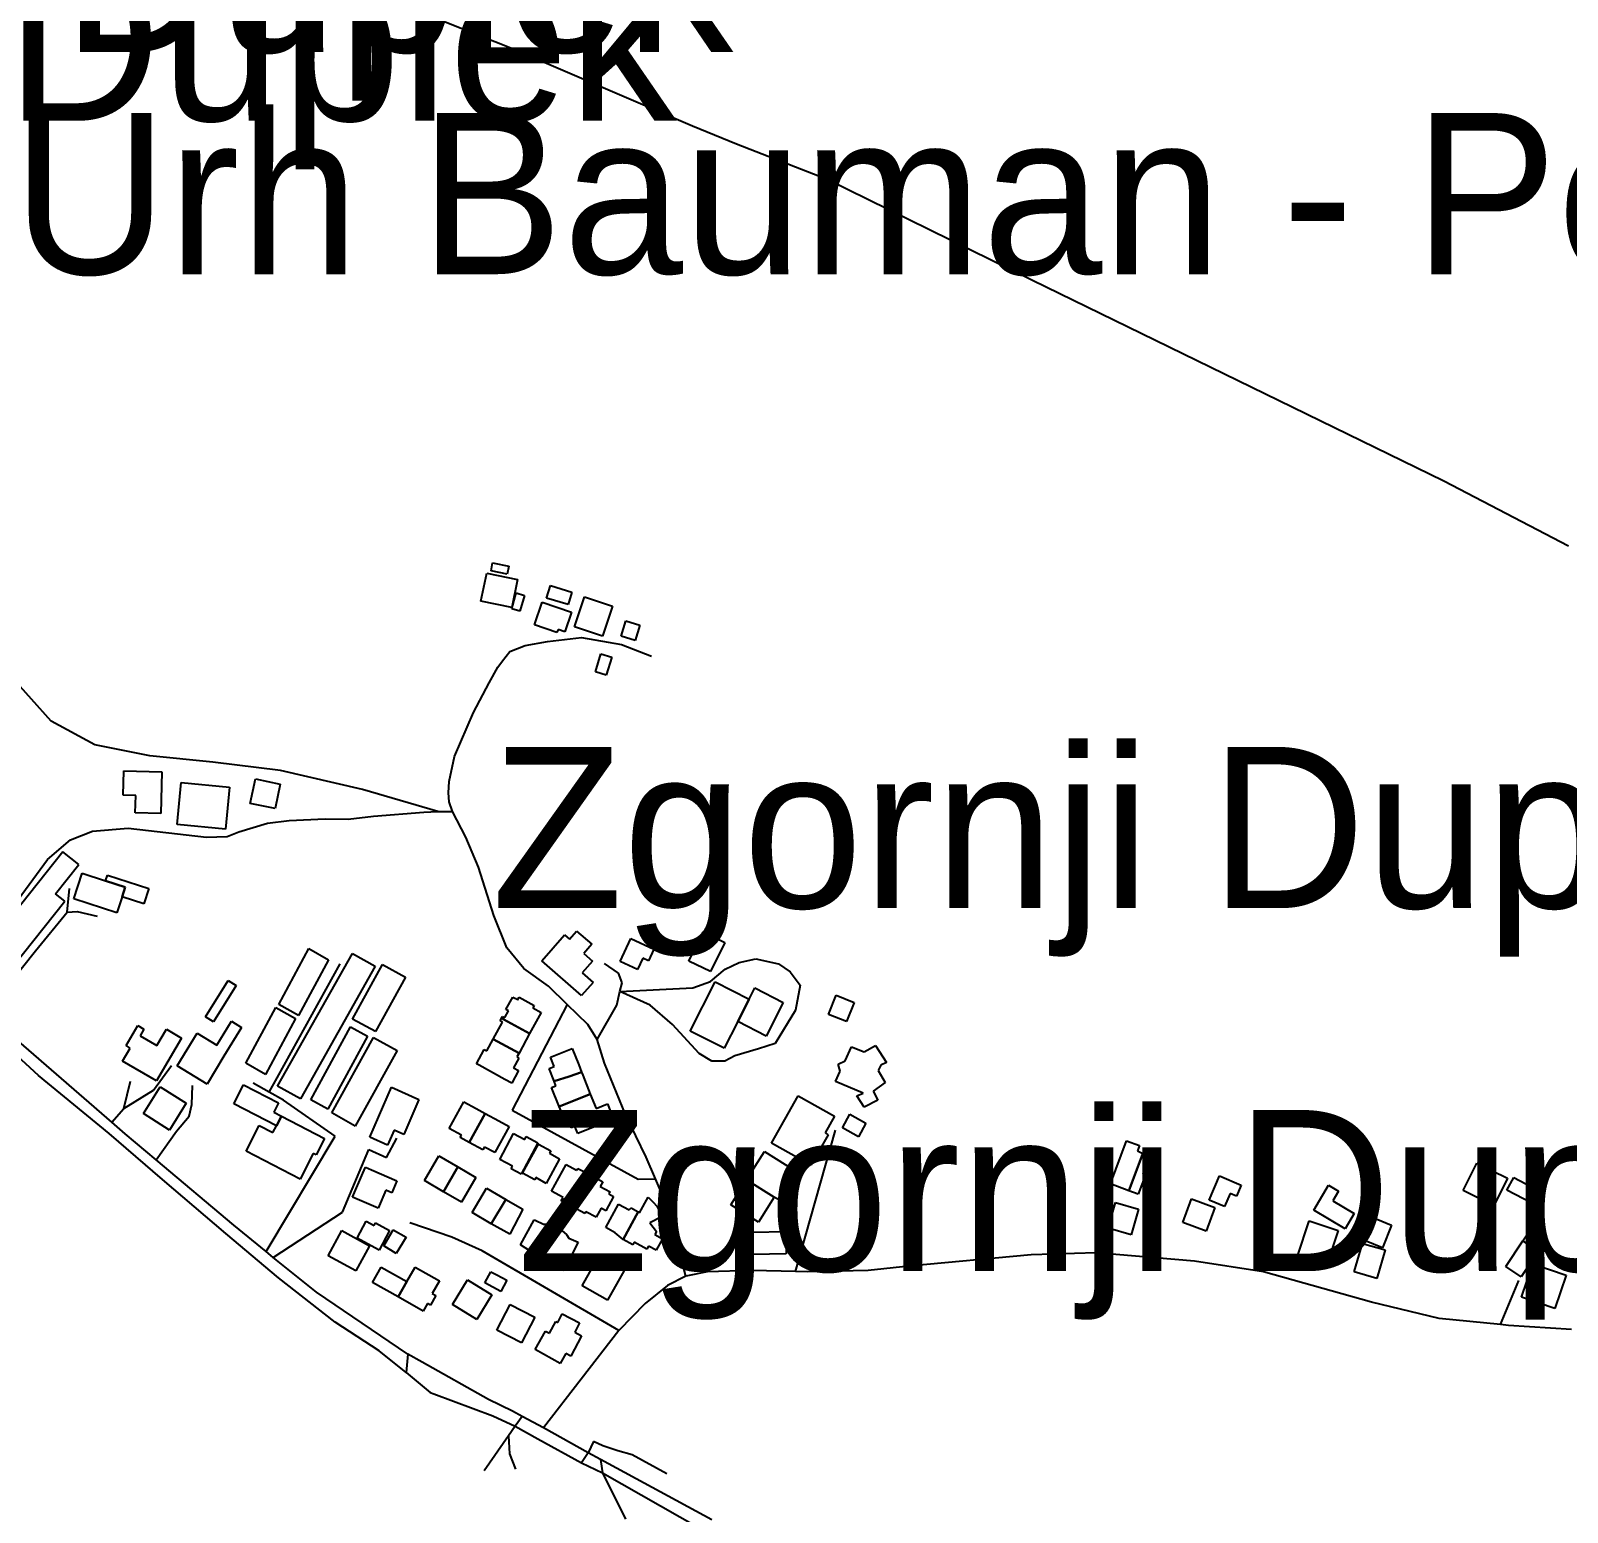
# Model space of a CAD drawing. Extents: x -8864 to 13231, y -7697 to 8949.
# Drawn here: x 2701 to 3292, y 3156 to 3726 of the extents above; entities that cross this region are included whole.
import ezdxf

# ---------------------------------------------------------------- set-up
doc = ezdxf.new("R2010")
doc.units = 0
for name, color, linetype in [('OSM_BUILDING_HOUSE', 9, 'CONTINUOUS'), ('OSM_BUILDING_YES', 9, 'CONTINUOUS'), ('OSM_HIGHWAY_CYCLEWAY', 8, 'CONTINUOUS'), ('OSM_HIGHWAY_FOOTWAY', 8, 'CONTINUOUS'), ('OSM_HIGHWAY_PATH', 8, 'CONTINUOUS'), ('OSM_HIGHWAY_RESIDENTIAL', 8, 'CONTINUOUS'), ('OSM_HIGHWAY_SERVICE', 8, 'CONTINUOUS'), ('OSM_HIGHWAY_TERTIARY', 8, 'CONTINUOUS'), ('OSM_HIGHWAY_TRACK', 8, 'CONTINUOUS'), ('OSM_HIGHWAY_UNCLASSIFIED', 8, 'CONTINUOUS'), ('OSM_LABELS', 8, 'CONTINUOUS')]:
    doc.layers.add(name, color=color, linetype=linetype)

msp = doc.modelspace()

# ---------------------------------------------------------------- linework, layer by layer
at = {"layer": 'OSM_BUILDING_HOUSE'}
for p, q in [((2873.867085, 3506.676565), (2876.102919, 3517.473593)), ((2876.102919, 3517.473593), (2887.94825, 3515.027304)), ((2887.94825, 3515.027304), (2885.720072, 3504.230277)), ((2909.893122, 3496.813575), (2913.775205, 3508.344489)), ((2913.775205, 3508.344489), (2924.517932, 3504.730654)), ((2885.720072, 3504.230277), (2873.867085, 3506.676565)), ((2924.517932, 3504.730654), (2920.635849, 3493.19974)), ((2920.635849, 3493.19974), (2909.893122, 3496.813575)), ((2736.156503, 3431.942455), (2736.432154, 3441.338426)), ((2736.432154, 3441.338426), (2751.056964, 3440.904766)), ((2751.056964, 3440.904766), (2750.597546, 3424.914936)), ((2756.914545, 3420.611692), (2758.445939, 3436.812793)), ((2758.445939, 3436.812793), (2777.037059, 3435.055913)), ((2785.076876, 3428.751161), (2787.044717, 3438.224968)), ((2787.044717, 3438.224968), (2796.615928, 3436.234579)), ((2740.965079, 3431.809021), (2736.156503, 3431.942455)), ((2740.773655, 3425.204042), (2740.965079, 3431.809021)), ((2777.037059, 3435.055913), (2775.505665, 3418.854812)), ((2796.615928, 3436.234579), (2794.655744, 3426.771891)), ((2750.597546, 3424.914936), (2740.773655, 3425.204042)), ((2794.655744, 3426.771891), (2785.076876, 3428.751161)), ((2775.505665, 3418.854812), (2756.914545, 3420.611692)), ((3251.998826, 3279.694361), (3257.259163, 3290.302357)), ((3257.259163, 3290.302357), (3269.027924, 3284.475743)), ((3269.027924, 3284.475743), (3263.767587, 3273.867747)), ((3263.767587, 3273.867747), (3251.998826, 3279.694361)), ((3188.147364, 3254.486472), (3192.642005, 3268.007775)), ((3192.642005, 3268.007775), (3203.859464, 3264.282745)), ((3203.859464, 3264.282745), (3199.364823, 3250.761441)), ((3210.038638, 3248.426348), (3213.177995, 3259.401287)), ((3213.177995, 3259.401287), (3221.922253, 3256.899401)), ((3199.364823, 3250.761441), (3188.147364, 3254.486472)), ((3221.922253, 3256.899401), (3218.775239, 3245.924462)), ((3218.775239, 3245.924462), (3210.038638, 3248.426348)), ((3274.387802, 3238.663433), (3278.81353, 3251.517567)), ((3278.81353, 3251.517567), (3291.623639, 3247.114248)), ((3291.623639, 3247.114248), (3287.197911, 3234.260114)), ((3287.197911, 3234.260114), (3274.387802, 3238.663433))]:
    msp.add_line(p, q, dxfattribs=at)
at = {"layer": 'OSM_BUILDING_YES'}
for p, q in [((2877.749168, 3518.296435), (2878.361725, 3521.365415)), ((2878.361725, 3521.365415), (2884.540899, 3520.142271)), ((2884.540899, 3520.142271), (2883.928341, 3517.073291)), ((2883.928341, 3517.073291), (2877.749168, 3518.296435)), ((2885.788985, 3503.674302), (2887.419919, 3509.86786)), ((2887.419919, 3509.86786), (2890.620532, 3508.855986)), ((2890.620532, 3508.855986), (2888.821144, 3502.773623)), ((2899.096796, 3507.855231), (2900.574591, 3512.692211)), ((2907.37398, 3505.297748), (2899.096796, 3507.855231)), ((2900.574591, 3512.692211), (2908.851774, 3510.145847)), ((2908.851774, 3510.145847), (2907.37398, 3505.297748)), ((2888.821144, 3502.773623), (2885.788985, 3503.674302)), ((2894.502615, 3497.491864), (2897.427577, 3506.254024)), ((2897.427577, 3506.254024), (2908.713949, 3502.451158)), ((2908.713949, 3502.451158), (2906.164178, 3494.867664)), ((2903.132019, 3494.600796), (2894.502615, 3497.491864)), ((2927.879342, 3493.155262), (2929.648101, 3499.048593)), ((2929.648101, 3499.048593), (2934.992666, 3497.425147)), ((2934.992666, 3497.425147), (2933.216249, 3491.542936)), ((2903.522524, 3495.768343), (2903.132019, 3494.600796)), ((2906.164178, 3494.867664), (2903.522524, 3495.768343)), ((2933.216249, 3491.542936), (2927.879342, 3493.155262)), ((2917.932939, 3479.411569), (2920.038606, 3486.372372)), ((2920.038606, 3486.372372), (2924.181026, 3485.126988)), ((2924.181026, 3485.126988), (2922.083016, 3478.155066)), ((2922.083016, 3478.155066), (2917.932939, 3479.411569)), ((2712.902289, 3410.170488), (2684.081459, 3373.887584)), ((2719.066149, 3405.277912), (2712.902289, 3410.170488)), ((2710.084524, 3393.969387), (2719.066149, 3405.277912)), ((2717.098308, 3391.990118), (2720.337206, 3401.942064)), ((2720.337206, 3401.942064), (2729.372429, 3399.006518)), ((2729.372429, 3399.006518), (2730.084527, 3401.197058)), ((2730.084527, 3401.197058), (2746.003365, 3396.026494)), ((2729.372429, 3399.006518), (2736.914543, 3396.560229)), ((2736.914543, 3396.560229), (2729.372429, 3399.006518)), ((2736.914543, 3396.560229), (2735.712399, 3392.868558)), ((2735.712399, 3392.868558), (2736.914543, 3396.560229)), ((2746.003365, 3396.026494), (2744.096779, 3390.155402)), ((2693.805809, 3366.170656), (2713.652672, 3391.145036)), ((2713.652672, 3391.145036), (2710.084524, 3393.969387)), ((2733.675645, 3386.597164), (2717.098308, 3391.990118)), ((2735.712399, 3392.868558), (2733.675645, 3386.597164)), ((2744.096779, 3390.155402), (2735.712399, 3392.868558)), ((2897.312723, 3368.183284), (2905.988068, 3378.146349)), ((2905.988068, 3378.146349), (2907.909967, 3376.467306)), ((2907.909967, 3376.467306), (2910.68179, 3379.647481)), ((2910.68179, 3379.647481), (2916.554685, 3374.543634)), ((2953.936006, 3368.083209), (2959.380111, 3379.325016)), ((2959.380111, 3379.325016), (2967.695579, 3375.27752)), ((2796.07994, 3351.40397), (2807.657276, 3372.909068)), ((2807.657276, 3372.909068), (2815.230018, 3368.605825)), ((2916.554685, 3374.543634), (2913.445956, 3370.963157)), ((2927.458208, 3367.938655), (2931.501088, 3376.734174)), ((2931.501088, 3376.734174), (2940.421456, 3372.608842)), ((2940.421456, 3372.608842), (2938.384703, 3368.172165)), ((2967.695579, 3375.27752), (2962.251474, 3364.035713)), ((2795.582237, 3319.935805), (2824.357125, 3371.029874)), ((2815.230018, 3368.605825), (2803.645025, 3347.100726)), ((2833.162639, 3366.07058), (2804.387751, 3314.976512)), ((2824.357125, 3371.029874), (2833.162639, 3366.07058)), ((2824.403067, 3345.755267), (2835.972747, 3366.759989)), ((2835.972747, 3366.759989), (2844.785918, 3361.91189)), ((2912.619003, 3354.862132), (2897.312723, 3368.183284)), ((2916.76908, 3368.072089), (2912.810427, 3363.535336)), ((2913.445956, 3370.963157), (2916.76908, 3368.072089)), ((2934.119771, 3364.858556), (2927.458208, 3367.938655)), ((2936.125897, 3369.206277), (2934.119771, 3364.858556)), ((2938.384703, 3368.172165), (2936.125897, 3369.206277)), ((2962.251474, 3364.035713), (2953.936006, 3368.083209)), ((2767.886981, 3346.667066), (2776.592954, 3360.59979)), ((2776.592954, 3360.59979), (2779.655742, 3358.687237)), ((2844.785918, 3361.91189), (2833.223895, 3340.907168)), ((2916.998789, 3359.888142), (2912.619003, 3354.862132)), ((2912.810427, 3363.535336), (2916.998789, 3359.888142)), ((2954.426052, 3341.151797), (2964.012577, 3360.110532)), ((2964.012577, 3360.110532), (2977.128964, 3353.427717)), ((2779.655742, 3358.687237), (2770.949769, 3344.743393)), ((2883.484237, 3349.4247), (2886.102921, 3354.23944)), ((2886.102921, 3354.23944), (2887.098326, 3353.694585)), ((2887.978878, 3353.205327), (2888.514866, 3354.194962)), ((2888.514866, 3354.194962), (2894.36479, 3351.003668)), ((2977.128964, 3353.427717), (2979.234631, 3357.7532)), ((2979.234631, 3357.7532), (2990.253009, 3352.148976)), ((3007.672612, 3347.567745), (3010.635859, 3354.951088)), ((3010.635859, 3354.951088), (3017.565416, 3352.171215)), ((2783.377029, 3328.731324), (2794.954365, 3350.236423)), ((2794.954365, 3350.236423), (2802.527107, 3345.933179)), ((2803.645025, 3347.100726), (2796.07994, 3351.40397)), ((2883.078418, 3346.300122), (2884.4873, 3348.890964)), ((2884.4873, 3348.890964), (2883.484237, 3349.4247)), ((2887.098326, 3353.694585), (2887.978878, 3353.205327)), ((2897.021758, 3348.279392), (2892.611344, 3340.151043)), ((2894.36479, 3351.003668), (2893.828802, 3350.014033)), ((2893.828802, 3350.014033), (2897.021758, 3348.279392)), ((2972.703236, 3344.82123), (2977.128964, 3353.427717)), ((2977.128964, 3353.427717), (2972.703236, 3344.82123)), ((2990.253009, 3352.148976), (2983.7063, 3339.217006)), ((3017.565416, 3352.171215), (3014.602169, 3344.787871)), ((2737.236135, 3335.525334), (2741.784375, 3343.231142)), ((2741.784375, 3343.231142), (2744.104436, 3341.863445)), ((2770.949769, 3344.743393), (2767.886981, 3346.667066)), ((2772.18254, 3335.747724), (2777.779785, 3344.932425)), ((2781.692496, 3342.552853), (2774.931392, 3331.4556)), ((2777.779785, 3344.932425), (2781.692496, 3342.552853)), ((2802.527107, 3345.933179), (2790.942114, 3324.42808)), ((2808.354061, 3314.676285), (2823.660341, 3342.730765)), ((2823.660341, 3342.730765), (2830.214706, 3339.161408)), ((2833.223895, 3340.907168), (2824.403067, 3345.755267)), ((2878.583777, 3338.02722), (2882.11364, 3344.532123)), ((2881.217775, 3345.021381), (2881.792047, 3346.066613)), ((2882.11364, 3344.532123), (2881.217775, 3345.021381)), ((2881.792047, 3346.066613), (2882.182553, 3346.78938)), ((2881.792047, 3346.066613), (2882.680256, 3345.577355)), ((2882.680256, 3345.577355), (2881.792047, 3346.066613)), ((2882.182553, 3346.78938), (2883.078418, 3346.300122)), ((2882.680256, 3345.577355), (2892.611344, 3340.151043)), ((2892.611344, 3340.151043), (2882.680256, 3345.577355)), ((2972.703236, 3344.82123), (2967.488841, 3334.502341)), ((2983.7063, 3339.217006), (2972.703236, 3344.82123)), ((3014.602169, 3344.787871), (3007.672612, 3347.567745)), ((2744.104436, 3341.863445), (2742.618984, 3339.33932)), ((2742.618984, 3339.33932), (2749.073809, 3335.536454)), ((2758.629706, 3338.371924), (2748.928327, 3321.926195)), ((2749.073809, 3335.536454), (2752.779782, 3341.818967)), ((2752.779782, 3341.818967), (2758.629706, 3338.371924)), ((2756.922202, 3327.71945), (2764.609798, 3340.351194)), ((2764.609798, 3340.351194), (2772.18254, 3335.747724)), ((2830.214706, 3339.161408), (2814.908426, 3311.106928)), ((2816.409192, 3309.605797), (2832.557739, 3338.694389)), ((2832.557739, 3338.694389), (2841.64656, 3333.657259)), ((2876.12589, 3333.512706), (2878.583777, 3338.02722)), ((2888.522523, 3332.612027), (2878.583777, 3338.02722)), ((2878.583777, 3338.02722), (2888.522523, 3332.612027)), ((2892.611344, 3340.151043), (2888.522523, 3332.612027)), ((2967.488841, 3334.502341), (2954.426052, 3341.151797)), ((2735.934451, 3329.587525), (2738.874727, 3334.557938)), ((2738.874727, 3334.557938), (2737.236135, 3335.525334)), ((2774.931392, 3331.4556), (2768.407655, 3320.736409)), ((2841.64656, 3333.657259), (2825.498013, 3304.568666)), ((2872.083011, 3328.531173), (2875.0922, 3334.0798)), ((2875.0922, 3334.0798), (2876.12589, 3333.512706)), ((2888.422982, 3330.755072), (2886.370914, 3326.996683)), ((2888.522523, 3332.612027), (2887.718541, 3331.144254)), ((2887.718541, 3331.144254), (2888.422982, 3330.755072)), ((2900.597562, 3331.088656), (2908.9896, 3334.446743)), ((2902.029415, 3327.485941), (2900.597562, 3331.088656)), ((2908.9896, 3334.446743), (2911.508743, 3328.119752)), ((3014.020239, 3329.643122), (3016.455155, 3335.002718)), ((3016.455155, 3335.002718), (3021.355615, 3333.145763)), ((3021.355615, 3333.145763), (3025.712431, 3335.514215)), ((3025.712431, 3335.514215), (3029.977362, 3329.053789)), ((2748.928327, 3321.926195), (2735.934451, 3329.587525)), ((2768.407655, 3320.736409), (2756.922202, 3327.71945)), ((2790.942114, 3324.42808), (2783.377029, 3328.731324)), ((2873.124359, 3327.975199), (2872.083011, 3328.531173)), ((2883.04779, 3322.537767), (2873.124359, 3327.975199)), ((2888.338755, 3325.929212), (2885.712415, 3321.103352)), ((2886.370914, 3326.996683), (2888.338755, 3325.929212)), ((2900.099859, 3326.707576), (2902.029415, 3327.485941)), ((2901.983474, 3321.881717), (2900.099859, 3326.707576)), ((2912.611346, 3325.239803), (2907.856369, 3323.694194)), ((2907.856369, 3323.694194), (2912.611346, 3325.239803)), ((2911.508743, 3328.119752), (2912.611346, 3325.239803)), ((2912.611346, 3325.239803), (2913.078421, 3324.161213)), ((3010.283639, 3321.670446), (3012.151939, 3325.651225)), ((3011.347957, 3328.408859), (3014.020239, 3329.643122)), ((3012.151939, 3325.651225), (3011.347957, 3328.408859)), ((3027.856382, 3327.95296), (3026.792063, 3325.884734)), ((3026.792063, 3325.884734), (3029.525601, 3321.37022)), ((3029.977362, 3329.053789), (3027.856382, 3327.95296)), ((2743.94364, 3309.338929), (2750.367837, 3319.635579)), ((2750.367837, 3319.635579), (2760.436751, 3313.319707)), ((2778.744563, 3313.119556), (2782.48882, 3320.458421)), ((2782.48882, 3320.458421), (2795.965085, 3313.497619)), ((2804.387751, 3314.976512), (2795.582237, 3319.935805)), ((2831.072287, 3300.243184), (2839.464324, 3319.468787)), ((2839.464324, 3319.468787), (2850.000313, 3314.843078)), ((2885.712415, 3321.103352), (2883.04779, 3322.537767)), ((2901.079951, 3319.379831), (2902.74917, 3320.047)), ((2903.966628, 3312.085444), (2901.079951, 3319.379831)), ((2907.856369, 3323.694194), (2901.983474, 3321.881717)), ((2901.983474, 3321.881717), (2907.856369, 3323.694194)), ((2902.74917, 3320.047), (2901.983474, 3321.881717)), ((2913.078421, 3324.161213), (2915.965098, 3316.866825)), ((3020.942139, 3317.256008), (3010.283639, 3321.670446)), ((3029.525601, 3321.37022), (3024.801251, 3318.034372)), ((2760.436751, 3313.319707), (2754.020211, 3303.023057)), ((2795.130476, 3304.679861), (2778.744563, 3313.119556)), ((2795.965085, 3313.497619), (2794.127413, 3309.906023)), ((2814.908426, 3311.106928), (2808.354061, 3314.676285)), ((2850.000313, 3314.843078), (2844.119761, 3301.366253)), ((2861.684847, 3303.634629), (2867.312719, 3313.942399)), ((2867.312719, 3313.942399), (2872.052383, 3311.340438)), ((2903.966628, 3312.085444), (2915.965098, 3316.866825)), ((2915.965098, 3316.866825), (2903.966628, 3312.085444)), ((2915.965098, 3316.866825), (2918.154991, 3311.340438)), ((2918.154991, 3311.340438), (2922.534778, 3313.075078)), ((2922.534778, 3313.075078), (2924.854839, 3307.226225)), ((2985.658827, 3298.030405), (2995.942136, 3316.221895)), ((2995.942136, 3316.221895), (3009.946732, 3308.304816)), ((3018.499566, 3316.132939), (3020.942139, 3317.256008)), ((3021.355615, 3311.885293), (3018.499566, 3316.132939)), ((3026.600639, 3314.57621), (3021.355615, 3311.885293)), ((3024.801251, 3318.034372), (3026.600639, 3314.57621)), ((2754.020211, 3303.023057), (2743.94364, 3309.338929)), ((2794.127413, 3309.906023), (2797.037061, 3308.404891)), ((2795.130476, 3304.679861), (2797.037061, 3308.404891)), ((2797.037061, 3308.404891), (2795.130476, 3304.679861)), ((2797.037061, 3308.404891), (2813.690968, 3299.809524)), ((2825.498013, 3304.568666), (2816.409192, 3309.605797)), ((2875.505676, 3309.450124), (2869.364787, 3298.208317)), ((2869.364787, 3298.208317), (2875.505676, 3309.450124)), ((2872.052383, 3311.340438), (2875.505676, 3309.450124)), ((2875.505676, 3309.450124), (2880.727729, 3306.581295)), ((2880.727729, 3306.581295), (2884.66341, 3304.412994)), ((2904.939063, 3309.628036), (2903.966628, 3312.085444)), ((2906.156522, 3310.117293), (2904.939063, 3309.628036)), ((2908.652693, 3303.83478), (2906.156522, 3310.117293)), ((2924.854839, 3307.226225), (2911.095266, 3301.744315)), ((3009.946732, 3308.304816), (3006.309672, 3301.888869)), ((3012.978892, 3303.890377), (3015.865569, 3309.0943)), ((3015.865569, 3309.0943), (3022.060056, 3305.658377)), ((2783.430627, 3294.827991), (2788.507198, 3304.746578)), ((2788.507198, 3304.746578), (2793.767535, 3302.033422)), ((2793.767535, 3302.033422), (2795.130476, 3304.679861)), ((2840.398474, 3303.000818), (2837.879332, 3297.25204)), ((2844.119761, 3301.366253), (2840.398474, 3303.000818)), ((2866.416854, 3301.021548), (2861.684847, 3303.634629)), ((2865.911494, 3300.09863), (2866.416854, 3301.021548)), ((2884.66341, 3304.412994), (2879.15805, 3294.316494)), ((2881.10292, 3291.714533), (2886.447484, 3301.666479)), ((2886.447484, 3301.666479), (2890.689445, 3299.386983)), ((2910.046262, 3304.390755), (2908.652693, 3303.83478)), ((2911.095266, 3301.744315), (2910.046262, 3304.390755)), ((3007.534787, 3301.188341), (3000.888538, 3289.435037)), ((3006.309672, 3301.888869), (3007.534787, 3301.188341)), ((3019.173379, 3300.454454), (3012.978892, 3303.890377)), ((3022.060056, 3305.658377), (3019.173379, 3300.454454)), ((2804.272896, 3284.131039), (2783.430627, 3294.827991)), ((2813.690968, 3299.809524), (2810.421442, 3293.438054)), ((2837.879332, 3297.25204), (2831.072287, 3300.243184)), ((2869.364787, 3298.208317), (2865.911494, 3300.09863)), ((2874.58684, 3295.339488), (2869.364787, 3298.208317)), ((2875.214711, 3296.484795), (2874.58684, 3295.339488)), ((2879.15805, 3294.316494), (2875.214711, 3296.484795)), ((2895.766015, 3298.063763), (2889.326504, 3286.08807)), ((2889.847178, 3286.377176), (2895.965096, 3297.596745)), ((2890.689445, 3299.386983), (2891.279031, 3300.476693)), ((2891.279031, 3300.476693), (2895.766015, 3298.063763)), ((2895.965096, 3297.596745), (2900.70476, 3295.005903)), ((2900.70476, 3295.005903), (2900.222371, 3294.116343)), ((2976.148872, 3283.88641), (2983.047801, 3294.816871)), ((2983.047801, 3294.816871), (2995.398492, 3286.988749)), ((3000.888538, 3289.435037), (2985.658827, 3298.030405)), ((3116.271399, 3282.318562), (3122.419945, 3298.875486)), ((3122.419945, 3298.875486), (3127.389318, 3297.018531)), ((3127.389318, 3297.018531), (3126.661906, 3295.050381)), ((3126.661906, 3295.050381), (3128.660374, 3294.049626)), ((2809.318839, 3294.005148), (2804.272896, 3284.131039)), ((2810.421442, 3293.438054), (2809.318839, 3294.005148)), ((2852.10598, 3283.530586), (2857.672596, 3293.082231)), ((2857.672596, 3293.082231), (2864.96203, 3288.845704)), ((2864.96203, 3288.845704), (2859.395414, 3279.28294)), ((2859.395414, 3279.28294), (2864.96203, 3288.845704)), ((2864.96203, 3288.845704), (2871.937528, 3284.787089)), ((2886.049322, 3289.056974), (2881.10292, 3291.714533)), ((2885.543962, 3288.111817), (2886.049322, 3289.056974)), ((2904.142739, 3291.914684), (2898.943657, 3282.463115)), ((2900.222371, 3294.116343), (2904.142739, 3291.914684)), ((2901.041666, 3279.483091), (2906.623597, 3289.746383)), ((2906.623597, 3289.746383), (2910.689447, 3287.522484)), ((3123.308153, 3279.627644), (3128.660374, 3294.049626)), ((3128.660374, 3294.049626), (3123.308153, 3279.627644)), ((3131.187174, 3293.10447), (3128.629747, 3286.221504)), ((3128.660374, 3294.049626), (3131.187174, 3293.10447)), ((2824.456666, 3277.225834), (2828.400005, 3286.421654)), ((2828.400005, 3286.421654), (2829.364783, 3288.667792)), ((2829.364783, 3288.667792), (2831.692501, 3287.667038)), ((2831.692501, 3287.667038), (2841.478107, 3283.474989)), ((2841.478107, 3283.474989), (2839.517923, 3278.904877)), ((2859.395414, 3279.28294), (2852.10598, 3283.530586)), ((2871.937528, 3284.787089), (2866.370912, 3275.235445)), ((2889.326504, 3286.08807), (2885.543962, 3288.111817)), ((2894.556214, 3283.819693), (2889.847178, 3286.377176)), ((2895.023289, 3284.687014), (2894.556214, 3283.819693)), ((2898.943657, 3282.463115), (2895.023289, 3284.687014)), ((2915.398483, 3286.065831), (2909.16571, 3275.046413)), ((2909.16571, 3273.434087), (2915.903843, 3285.821202)), ((2910.689447, 3287.522484), (2911.194807, 3288.26749)), ((2911.194807, 3288.26749), (2915.398483, 3286.065831)), ((2915.903843, 3285.821202), (2920.788989, 3283.074687)), ((2920.788989, 3283.074687), (2919.793583, 3281.26221)), ((2970.107524, 3274.256929), (2976.148872, 3283.88641)), ((2976.148872, 3283.88641), (2986.769088, 3277.225834)), ((2986.769088, 3277.225834), (2976.148872, 3283.88641)), ((2995.398492, 3286.988749), (2988.484249, 3276.102765)), ((3129.694065, 3285.821202), (3126.891615, 3278.293305)), ((3128.629747, 3286.221504), (3129.694065, 3285.821202)), ((3154.23465, 3275.958212), (3158.109076, 3285.354183)), ((3158.109076, 3285.354183), (3166.562369, 3281.840423)), ((3268.844157, 3279.861154), (3271.424556, 3284.77597)), ((3271.424556, 3284.77597), (3280.942168, 3279.761078)), ((2834.311184, 3273.000427), (2824.456666, 3277.225834)), ((2837.259117, 3279.872273), (2834.311184, 3273.000427)), ((2839.517923, 3278.904877), (2837.259117, 3279.872273)), ((2866.370912, 3275.235445), (2859.395414, 3279.28294)), ((2870.475047, 3271.254666), (2876.018693, 3280.695116)), ((2876.018693, 3280.695116), (2883.37704, 3276.336275)), ((2905.459737, 3277.070161), (2901.041666, 3279.483091)), ((2904.77061, 3275.824778), (2905.459737, 3277.070161)), ((2919.793583, 3281.26221), (2923.568468, 3279.260701)), ((2924.939066, 3277.481582), (2921.899249, 3271.899597)), ((2923.568468, 3279.260701), (2923.139678, 3278.460098)), ((2923.139678, 3278.460098), (2924.939066, 3277.481582)), ((2934.900782, 3271.199069), (2938.23922, 3277.125759)), ((2938.23922, 3277.125759), (2940.176433, 3275.291042)), ((2986.769088, 3277.225834), (2980.72774, 3267.607473)), ((2988.484249, 3276.102765), (2986.769088, 3277.225834)), ((3123.308153, 3279.627644), (3116.271399, 3282.318562)), ((3126.891615, 3278.293305), (3123.308153, 3279.627644)), ((3162.220868, 3278.593532), (3160.130516, 3273.523043)), ((3164.778296, 3277.53718), (3162.220868, 3278.593532)), ((3166.562369, 3281.840423), (3164.778296, 3277.53718)), ((3194.479677, 3272.177584), (3200.176462, 3281.818184)), ((3200.176462, 3281.818184), (3204.02026, 3279.538688)), ((3204.02026, 3279.538688), (3201.82271, 3275.813658)), ((3278.361769, 3274.835143), (3268.844157, 3279.861154)), ((3280.942168, 3279.761078), (3278.361769, 3274.835143)), ((2877.833394, 3266.895825), (2870.475047, 3271.254666)), ((2883.37704, 3276.336275), (2877.833394, 3266.895825)), ((2877.833394, 3266.895825), (2883.37704, 3276.336275)), ((2883.37704, 3276.336275), (2890.000318, 3272.50005)), ((2890.000318, 3272.50005), (2884.923747, 3262.981764)), ((2908.48424, 3273.789911), (2904.77061, 3275.824778)), ((2909.16571, 3275.046413), (2908.48424, 3273.789911)), ((2913.897717, 3270.887723), (2909.16571, 3273.434087)), ((2914.280565, 3271.577132), (2913.897717, 3270.887723)), ((2918.216247, 3269.41995), (2914.280565, 3271.577132)), ((2920.107518, 3272.878112), (2918.216247, 3269.41995)), ((2921.899249, 3271.899597), (2920.107518, 3272.878112)), ((2921.960505, 3265.48365), (2926.792052, 3274.479319)), ((2926.792052, 3274.479319), (2930.880873, 3272.244301)), ((2934.357137, 3271.554893), (2928.568469, 3260.913538)), ((2928.568469, 3260.913538), (2934.357137, 3271.554893)), ((2930.880873, 3272.244301), (2931.684855, 3273.022666)), ((2931.684855, 3273.022666), (2934.357137, 3271.554893)), ((2934.357137, 3271.554893), (2934.900782, 3271.199069)), ((2940.176433, 3275.291042), (2941.577659, 3273.678716)), ((2941.577659, 3273.678716), (2942.496495, 3271.877358)), ((2942.496495, 3271.877358), (2943.560814, 3269.786893)), ((2980.72774, 3267.607473), (2970.107524, 3274.256929)), ((3115.298964, 3265.239021), (3118.109072, 3275.102011)), ((3118.109072, 3275.102011), (3126.998812, 3272.544528)), ((3126.998812, 3272.544528), (3124.173391, 3262.681538)), ((3144.050881, 3267.396202), (3147.419948, 3276.525306)), ((3147.419948, 3276.525306), (3156.347973, 3273.222817)), ((3156.347973, 3273.222817), (3152.978907, 3264.093713)), ((3160.130516, 3273.523043), (3154.23465, 3275.958212)), ((3206.54706, 3265.027751), (3194.479677, 3272.177584)), ((3201.82271, 3275.813658), (3210.038638, 3270.932201)), ((2826.210112, 3261.402796), (2829.632777, 3267.941058)), ((2829.632777, 3267.941058), (2832.703221, 3266.295373)), ((2832.703221, 3266.295373), (2833.239209, 3267.307247)), ((2833.239209, 3267.307247), (2838.675657, 3264.405059)), ((2884.923747, 3262.981764), (2877.833394, 3266.895825)), ((2889.03554, 3258.845313), (2894.387761, 3268.508152)), ((2894.387761, 3268.508152), (2894.678725, 3268.363598)), ((2894.678725, 3268.363598), (2897.940594, 3266.762391)), ((2897.251467, 3253.619151), (2903.622065, 3265.416933)), ((2903.622065, 3265.416933), (2897.251467, 3253.619151)), ((2897.940594, 3266.762391), (2899.931406, 3266.740152)), ((2899.931406, 3266.740152), (2903.622065, 3265.416933)), ((2903.622065, 3265.416933), (2905.17643, 3264.260506)), ((2925.551623, 3263.471022), (2921.960505, 3265.48365)), ((2943.560814, 3269.786893), (2938.828807, 3267.329486)), ((2938.828807, 3267.329486), (2941.485775, 3264.004757)), ((3124.173391, 3262.681538), (3115.298964, 3265.239021)), ((3152.978907, 3264.093713), (3144.050881, 3267.396202)), ((3210.038638, 3270.932201), (3206.54706, 3265.027751)), ((3213.116739, 3260.802343), (3216.210154, 3268.508152)), ((3216.210154, 3268.508152), (3218.017199, 3267.785385)), ((3218.017199, 3267.785385), (3218.430675, 3268.77502)), ((3218.430675, 3268.77502), (3224.38014, 3266.36209)), ((3224.38014, 3266.36209), (3220.873248, 3257.666646)), ((2815.000309, 3254.619905), (2820.25299, 3264.316103)), ((2820.25299, 3264.316103), (2830.995717, 3258.500608)), ((2831.608274, 3258.422772), (2826.210112, 3261.402796)), ((2838.675657, 3264.405059), (2834.648091, 3256.799326)), ((2836.447479, 3258.445011), (2840.076882, 3264.649688)), ((2840.076882, 3264.649688), (2845.10751, 3261.75862)), ((2845.10751, 3261.75862), (2841.248398, 3255.498345)), ((2905.17643, 3264.260506), (2906.730794, 3262.814972)), ((2911.26372, 3259.79047), (2905.750702, 3248.982323)), ((2906.730794, 3262.814972), (2907.718543, 3261.391676)), ((2907.718543, 3261.391676), (2911.26372, 3259.79047)), ((2928.568469, 3260.913538), (2925.551623, 3263.471022)), ((2932.282099, 3258.878671), (2928.568469, 3260.913538)), ((2932.810429, 3259.846067), (2932.282099, 3258.878671)), ((2937.756831, 3257.14403), (2932.810429, 3259.846067)), ((2941.485775, 3264.004757), (2940.796648, 3262.748255)), ((2940.796648, 3262.748255), (2943.72161, 3261.147048)), ((2943.72161, 3261.147048), (2941.332636, 3256.765968)), ((2978.346422, 3263.704531), (2991.141217, 3264.015877)), ((2978.545503, 3255.109163), (2978.346422, 3263.704531)), ((2991.141217, 3264.015877), (2991.340298, 3255.409389)), ((3213.959006, 3260.457639), (3213.116739, 3260.802343)), ((3220.873248, 3257.666646), (3213.959006, 3260.457639)), ((3268.438338, 3250.472335), (3274.992703, 3260.346444)), ((3274.992703, 3260.346444), (3277.795153, 3264.549612)), ((3280.896226, 3256.399024), (3274.992703, 3260.346444)), ((3274.992703, 3260.346444), (3280.896226, 3256.399024)), ((3277.795153, 3264.549612), (3283.698676, 3260.602192)), ((3283.698676, 3260.602192), (3280.896226, 3256.399024)), ((2825.743036, 3248.804411), (2815.000309, 3254.619905)), ((2830.995717, 3258.500608), (2825.743036, 3248.804411)), ((2834.648091, 3256.799326), (2831.608274, 3258.422772)), ((2841.248398, 3255.498345), (2836.447479, 3258.445011)), ((2897.251467, 3253.619151), (2889.03554, 3258.845313)), ((2905.750702, 3248.982323), (2897.251467, 3253.619151)), ((2912.764485, 3243.077872), (2919.226967, 3254.486472)), ((2919.226967, 3254.486472), (2929.043201, 3248.904486)), ((2938.415331, 3258.367174), (2937.756831, 3257.14403)), ((2941.332636, 3256.765968), (2938.415331, 3258.367174)), ((2991.340298, 3255.409389), (2978.545503, 3255.109163)), ((3280.896226, 3256.399024), (3274.334204, 3246.536034)), ((2832.151919, 3244.367733), (2835.490358, 3250.261064)), ((2835.490358, 3250.261064), (2845.337219, 3244.690198)), ((2845.337219, 3244.690198), (2848.507204, 3250.283303)), ((2848.507204, 3250.283303), (2857.86402, 3244.979305)), ((2876.868616, 3246.991933), (2877.657284, 3248.470826)), ((2877.657284, 3248.470826), (2880.007973, 3247.225443)), ((2929.043201, 3248.904486), (2922.588376, 3237.495887)), ((3274.334204, 3246.536034), (3268.438338, 3250.472335)), ((2841.991124, 3238.796867), (2832.151919, 3244.367733)), ((2841.991124, 3238.796867), (2845.337219, 3244.690198)), ((2845.337219, 3244.690198), (2841.991124, 3238.796867)), ((2857.86402, 3244.979305), (2855.069226, 3240.042251)), ((2862.856364, 3235.850202), (2868.645032, 3245.32401)), ((2868.645032, 3245.32401), (2878.063103, 3239.541873)), ((2875.375507, 3244.178702), (2876.868616, 3246.991933)), ((2881.539367, 3240.909571), (2875.375507, 3244.178702)), ((2880.007973, 3247.225443), (2883.813487, 3245.201695)), ((2883.813487, 3245.201695), (2881.539367, 3240.909571)), ((2922.588376, 3237.495887), (2912.764485, 3243.077872)), ((2851.631248, 3233.337196), (2841.991124, 3238.796867)), ((2853.277496, 3236.250504), (2851.631248, 3233.337196)), ((2854.395413, 3235.627812), (2853.277496, 3236.250504)), ((2856.455138, 3239.263886), (2854.395413, 3235.627812)), ((2855.069226, 3240.042251), (2856.455138, 3239.263886)), ((2872.266778, 3230.079185), (2862.856364, 3235.850202)), ((2878.063103, 3239.541873), (2872.266778, 3230.079185)), ((2879.985003, 3226.02057), (2885.061573, 3235.89468)), ((2885.061573, 3235.89468), (2894.609813, 3230.957625)), ((2894.609813, 3230.957625), (2889.533243, 3221.094635)), ((2903.430641, 3228.956116), (2905.145802, 3232.247486)), ((2905.145802, 3232.247486), (2911.822678, 3228.744846)), ((2889.533243, 3221.094635), (2879.985003, 3226.02057)), ((2894.785923, 3218.481554), (2898.736919, 3225.620269)), ((2898.736919, 3225.620269), (2900.222371, 3224.797426)), ((2900.222371, 3224.797426), (2902.741513, 3229.334179)), ((2902.741513, 3229.334179), (2903.430641, 3228.956116)), ((2912.596032, 3223.807791), (2908.40767, 3215.93519)), ((2911.822678, 3228.744846), (2909.969692, 3225.197728)), ((2909.969692, 3225.197728), (2912.596032, 3223.807791)), ((2904.403076, 3213.121959), (2894.785923, 3218.481554)), ((2906.516399, 3216.947064), (2904.403076, 3213.121959)), ((2908.40767, 3215.93519), (2906.516399, 3216.947064))]:
    msp.add_line(p, q, dxfattribs=at)
at = {"layer": 'OSM_HIGHWAY_CYCLEWAY'}
for p, q in [((2845.712411, 3216.758033), (2845.099853, 3209.697155)), ((2845.099853, 3209.697155), (2854.341814, 3202.024705)), ((2854.341814, 3202.024705), (2855.735383, 3201.502089)), ((2855.735383, 3201.502089), (2878.453609, 3192.984558)), ((2878.453609, 3192.984558), (2887.075356, 3189.014899)), ((2887.075356, 3189.014899), (2895.811957, 3184.177919)), ((2895.811957, 3184.177919), (2912.511806, 3174.904263)), ((2912.511806, 3174.904263), (2920.651163, 3171.045799)), ((2920.651163, 3171.045799), (2957.91763, 3149.863165))]:
    msp.add_line(p, q, dxfattribs=at)
at = {"layer": 'OSM_HIGHWAY_FOOTWAY'}
for p, q in [((2703.576101, 3324.061137), (2681.90688, 3343.798237)), ((2730.697084, 3301.722076), (2703.576101, 3324.061137)), ((2751.233074, 3284.030964), (2730.697084, 3301.722076)), ((2775.628176, 3263.170795), (2751.233074, 3284.030964)), ((2795.942114, 3246.157972), (2775.628176, 3263.170795)), ((2817.795103, 3229.022833), (2795.942114, 3246.157972)), ((2834.640434, 3218.003416), (2817.795103, 3229.022833)), ((2845.099853, 3209.697155), (2834.640434, 3218.003416)), ((2917.220841, 3183.121568), (2915.122832, 3178.796085)), ((2920.81196, 3181.431405), (2917.220841, 3183.121568)), ((2915.122832, 3178.796085), (2912.511806, 3174.904263)), ((2926.608285, 3179.529971), (2920.81196, 3181.431405)), ((2932.098331, 3178.02884), (2926.608285, 3179.529971)), ((2945.383172, 3170.645497), (2932.098331, 3178.02884))]:
    msp.add_line(p, q, dxfattribs=at)
at = {"layer": 'OSM_HIGHWAY_PATH'}
for p, q in [((2795.352528, 3323.138219), (2819.632775, 3366.993498)), ((2792.381624, 3317.545114), (2795.352528, 3323.138219))]:
    msp.add_line(p, q, dxfattribs=at)
at = {"layer": 'OSM_HIGHWAY_RESIDENTIAL'}
for p, q in [((2890.896183, 3489.608144), (2899.418389, 3491.153753)), ((2899.418389, 3491.153753), (2912.557747, 3492.688243)), ((2912.557747, 3492.688243), (2927.963568, 3489.91949)), ((2927.963568, 3489.91949), (2939.571533, 3485.404976)), ((2882.167239, 3483.659215), (2885.038602, 3487.250811)), ((2885.038602, 3487.250811), (2890.896183, 3489.608144)), ((2877.029413, 3475.186162), (2880.42145, 3481.246285)), ((2880.42145, 3481.246285), (2882.167239, 3483.659215)), ((2870.97275, 3463.799801), (2877.029413, 3475.186162)), ((2863.729258, 3446.809217), (2870.97275, 3463.799801)), ((2861.67719, 3437.213094), (2863.729258, 3446.809217)), ((2861.317313, 3432.809775), (2861.67719, 3437.213094)), ((2861.57765, 3429.41833), (2861.317313, 3432.809775)), ((2862.963561, 3425.671061), (2861.57765, 3429.41833)), ((2868.09373, 3415.719115), (2862.963561, 3425.671061)), ((2872.871679, 3404.177082), (2868.09373, 3415.719115)), ((2878.782858, 3385.59641), (2872.871679, 3404.177082)), ((2883.798173, 3373.209295), (2878.782858, 3385.59641)), ((2890.39848, 3365.269977), (2883.798173, 3373.209295)), ((2899.916092, 3358.364772), (2890.39848, 3365.269977)), ((2907.04473, 3351.39285), (2899.916092, 3358.364772)), ((2907.04473, 3351.39285), (2885.880868, 3310.673268)), ((2915.023291, 3343.598086), (2907.04473, 3351.39285)), ((2918.568468, 3337.81595), (2915.023291, 3343.598086)), ((2921.363261, 3328.82028), (2918.568468, 3337.81595)), ((2929.479648, 3309.005344), (2921.363261, 3328.82028)), ((2885.880868, 3310.673268), (2934.42605, 3284.119919)), ((2937.488837, 3292.581853), (2929.479648, 3309.005344)), ((2941.072299, 3284.264473), (2937.488837, 3292.581853)), ((2934.42605, 3284.119919), (2941.072299, 3284.264473)), ((2946.110584, 3272.577886), (2941.072299, 3284.264473)), ((2952.703234, 3246.736185), (2946.110584, 3272.577886)), ((2862.710881, 3261.75862), (2846.531706, 3267.351725)), ((2874.33416, 3256.532458), (2862.710881, 3261.75862)), ((2926.937535, 3225.8093), (2874.33416, 3256.532458))]:
    msp.add_line(p, q, dxfattribs=at)
at = {"layer": 'OSM_HIGHWAY_SERVICE'}
for p, q in [((2724.303515, 3418.065328), (2738.063088, 3419.288472)), ((2738.063088, 3419.288472), (2768.246859, 3415.796952)), ((2780.712404, 3417.820699), (2791.700154, 3421.212145)), ((2707.044708, 3407.179345), (2715.88085, 3414.773958)), ((2715.88085, 3414.773958), (2724.303515, 3418.065328)), ((2768.246859, 3415.796952), (2776.118222, 3416.019341)), ((2776.118222, 3416.019341), (2780.712404, 3417.820699)), ((2685.076865, 3377.423582), (2707.044708, 3407.179345)), ((2714.533223, 3386.886271), (2715.436746, 3396.059852)), ((2702.343329, 3371.98615), (2714.533223, 3386.886271)), ((2683.285134, 3348.279392), (2702.343329, 3371.98615)), ((2926.807366, 3363.357424), (2921.432174, 3367.160291)), ((2928.193277, 3359.710231), (2926.807366, 3363.357424)), ((2926.110582, 3351.048146), (2927.381639, 3356.318785)), ((2927.381639, 3356.318785), (2928.193277, 3359.710231)), ((2918.568468, 3337.81595), (2926.110582, 3351.048146)), ((2747.810409, 3318.423554), (2754.732309, 3327.897362)), ((2736.363241, 3311.351557), (2738.928325, 3321.881717)), ((2736.363241, 3311.351557), (2747.810409, 3318.423554)), ((2762.565388, 3312.852689), (2762.86401, 3320.224912)), ((2792.381624, 3317.545114), (2786.20245, 3321.058874)), ((2761.508726, 3308.338174), (2762.565388, 3312.852689)), ((2797.787444, 3314.465015), (2792.381624, 3317.545114)), ((2817.764475, 3300.687964), (2797.787444, 3314.465015)), ((2731.784374, 3306.003081), (2736.363241, 3311.351557)), ((2756.692493, 3302.622755), (2761.508726, 3308.338174)), ((2748.782844, 3291.56998), (2756.692493, 3302.622755)), ((2791.187137, 3256.209993), (2817.764475, 3300.687964)), ((2994.954387, 3248.526423), (3010.398493, 3303.034176)), ((2820.559269, 3271.343622), (2830.750694, 3295.50628)), ((2830.750694, 3295.50628), (2837.542425, 3292.504017)), ((2837.542425, 3292.504017), (2841.539363, 3299.89848)), ((2793.897704, 3254.008333), (2820.559269, 3271.343622)), ((3266.378613, 3228.122154), (3273.346455, 3245.112739))]:
    msp.add_line(p, q, dxfattribs=at)
at = {"layer": 'OSM_HIGHWAY_TERTIARY'}
for p, q in [((2731.784374, 3306.003081), (2686.470433, 3345.243771)), ((2736.853287, 3301.622001), (2731.784374, 3306.003081)), ((2748.782844, 3291.56998), (2736.853287, 3301.622001)), ((2778.683307, 3266.35097), (2748.782844, 3291.56998)), ((2791.187137, 3256.209993), (2778.683307, 3266.35097)), ((2793.897704, 3254.008333), (2791.187137, 3256.209993)), ((2810.490355, 3240.542628), (2793.897704, 3254.008333)), ((2845.712411, 3216.758033), (2810.490355, 3240.542628)), ((2851.248399, 3213.655694), (2845.712411, 3216.758033)), ((2876.723134, 3199.300429), (2851.248399, 3213.655694)), ((2885.942124, 3194.819274), (2876.723134, 3199.300429)), ((2889.701696, 3192.784407), (2885.942124, 3194.819274)), ((2897.986536, 3188.303251), (2889.701696, 3192.784407)), ((2915.122832, 3178.796085), (2897.986536, 3188.303251)), ((2919.831868, 3176.183004), (2915.122832, 3178.796085)), ((2962.680264, 3152.887667), (2919.831868, 3176.183004))]:
    msp.add_line(p, q, dxfattribs=at)
at = {"layer": 'OSM_HIGHWAY_TRACK'}
for p, q in [((2885.413793, 3719.581491), (2820.413786, 3745.334236)), ((2955.245348, 3689.514383), (2885.413793, 3719.581491)), ((2972.28976, 3682.531342), (2955.245348, 3689.514383)), ((3007.105997, 3668.9878), (2972.28976, 3682.531342)), ((3085.865576, 3630.19189), (3007.105997, 3668.9878)), ((3244.517968, 3552.81134), (3085.865576, 3630.19189)), ((3292.473562, 3527.870318), (3244.517968, 3552.81134)), ((2708.37702, 3460.475073), (2693.254507, 3477.343343)), ((2725.260636, 3451.33485), (2708.37702, 3460.475073)), ((2746.355585, 3447.120562), (2725.260636, 3451.33485)), ((2770.628176, 3444.663155), (2746.355585, 3447.120562)), ((2796.646555, 3441.494099), (2770.628176, 3444.663155)), ((2828.300464, 3434.121876), (2796.646555, 3441.494099)), ((2857.220835, 3425.637703), (2828.300464, 3434.121876)), ((2832.450541, 3423.814106), (2851.830329, 3425.459791)), ((2851.830329, 3425.459791), (2857.220835, 3425.637703)), ((2857.220835, 3425.637703), (2862.963561, 3425.671061)), ((2791.700154, 3421.212145), (2800.092191, 3422.212899)), ((2800.092191, 3422.212899), (2813.874735, 3422.813351)), ((2813.874735, 3422.813351), (2822.764476, 3422.713276)), ((2822.764476, 3422.713276), (2832.450541, 3423.814106)), ((2714.533223, 3386.886271), (2718.453591, 3387.186497)), ((2718.453591, 3387.186497), (2726.125874, 3385.37402)), ((2967.909974, 3364.914153), (2973.285166, 3367.516114)), ((2973.285166, 3367.516114), (2979.701706, 3368.894932)), ((2979.701706, 3368.894932), (2988.369394, 3366.993498)), ((2988.369394, 3366.993498), (2992.879349, 3363.868921)), ((2955.421458, 3357.808797), (2962.182561, 3360.232847)), ((2962.182561, 3360.232847), (2967.909974, 3364.914153)), ((2992.879349, 3363.868921), (2996.692519, 3358.84291)), ((2927.381639, 3356.318785), (2955.421458, 3357.808797)), ((2938.943661, 3351.048146), (2927.381639, 3356.318785)), ((2996.692519, 3358.84291), (2994.962044, 3349.135593)), ((2947.619007, 3343.598086), (2938.943661, 3351.048146)), ((2994.962044, 3349.135593), (2987.159593, 3336.314818)), ((2957.848717, 3332.500832), (2947.619007, 3343.598086)), ((2987.159593, 3336.314818), (2980.743053, 3334.235473)), ((2962.703235, 3329.554166), (2957.848717, 3332.500832)), ((2971.547034, 3331.633512), (2967.733864, 3329.554166)), ((2980.743053, 3334.235473), (2971.547034, 3331.633512)), ((2967.733864, 3329.554166), (2962.703235, 3329.554166)), ((2887.075356, 3189.014899), (2884.525585, 3185.345466)), ((2889.701696, 3192.784407), (2887.075356, 3189.014899)), ((2884.525585, 3185.345466), (2875.130484, 3171.824163)), ((2884.525585, 3185.345466), (2884.81655, 3178.373544)), ((2884.81655, 3178.373544), (2887.121297, 3172.469094)), ((2919.831868, 3176.183004), (2920.421454, 3172.747081)), ((2920.421454, 3172.747081), (2920.651163, 3171.045799)), ((2920.651163, 3171.045799), (2929.471991, 3153.26573))]:
    msp.add_line(p, q, dxfattribs=at)
at = {"layer": 'OSM_HIGHWAY_UNCLASSIFIED'}
for p, q in [((3085.712437, 3254.96461), (3038.568481, 3250.594649)), ((3110.658841, 3255.709616), (3085.712437, 3254.96461)), ((3148.491923, 3252.484963), (3110.658841, 3255.709616)), ((2960.919162, 3248.426348), (2952.703234, 3246.736185)), ((2978.262196, 3248.937845), (2960.919162, 3248.426348)), ((2994.954387, 3248.526423), (2978.262196, 3248.937845)), ((2999.648109, 3248.404109), (2994.954387, 3248.526423)), ((3022.925294, 3248.982323), (2999.648109, 3248.404109)), ((3038.568481, 3250.594649), (3022.925294, 3248.982323)), ((3175.061605, 3248.415229), (3148.491923, 3252.484963)), ((3216.631288, 3236.728642), (3175.061605, 3248.415229)), ((2945.735393, 3243.144589), (2937.021762, 3236.250504)), ((2952.703234, 3246.736185), (2945.735393, 3243.144589)), ((2937.021762, 3236.250504), (2926.937535, 3225.8093)), ((3242.680295, 3230.490606), (3216.631288, 3236.728642)), ((3266.378613, 3228.122154), (3242.680295, 3230.490606)), ((2926.937535, 3225.8093), (2897.986536, 3188.303251)), ((3269.410773, 3227.821928), (3266.378613, 3228.122154)), ((3293.713991, 3226.187363), (3269.410773, 3227.821928))]:
    msp.add_line(p, q, dxfattribs=at)

# ---------------------------------------------------------------- texts
at = {"layer": 'OSM_LABELS'}
for s, p in [('Zgornji Duplek', (2436.052738, 3718.0355)), ('Zgornji Duplek', (2414.190695, 3691.613749)), ('Konjeniški klub Urh Bauman - Poligon', (2116.945102, 3632.535323)), ('Zgornji Duplek', (2877.857836, 3388.504043)), ('Zgornji Duplek', (2887.742455, 3248.701303))]:
    msp.add_text(s, height=62.042552, dxfattribs=at).set_placement(p)

doc.saveas('drawing.dxf')
